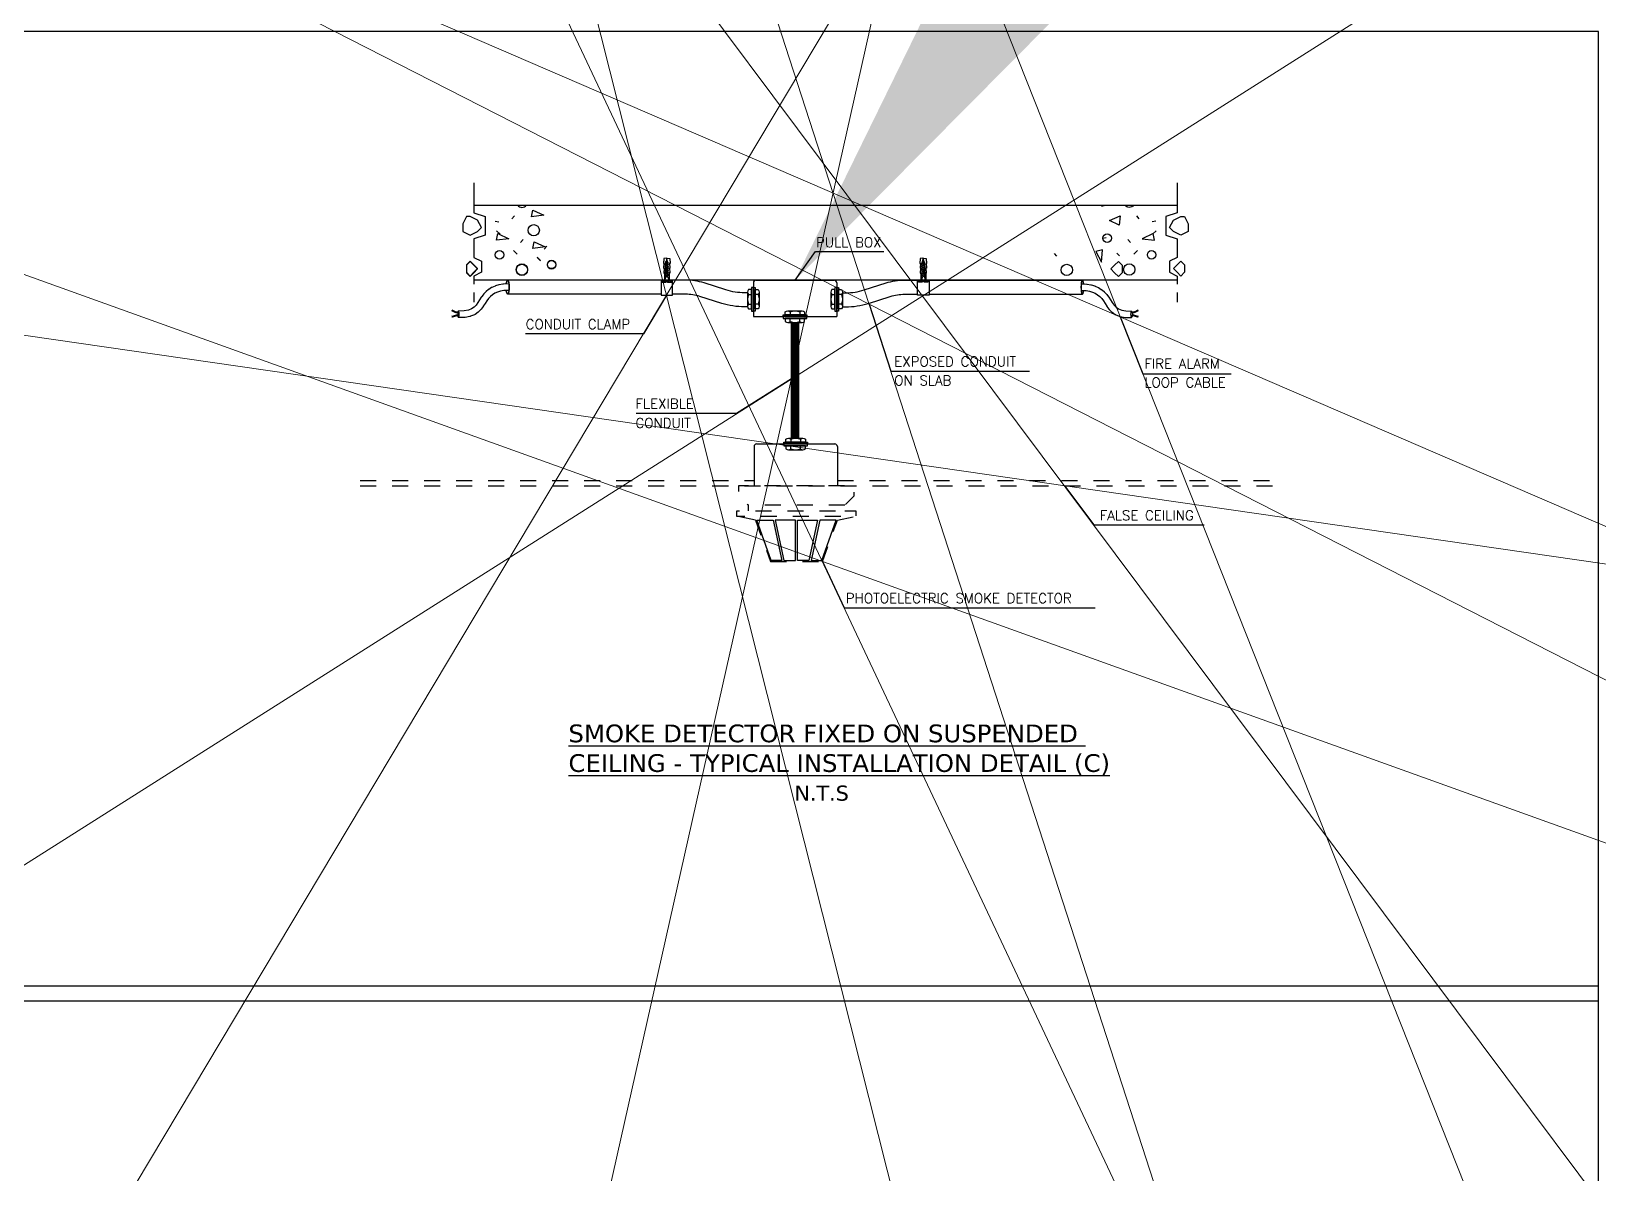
# Model space of a CAD drawing. Extents: x -15 to 256, y 0 to 403.
# Drawn here: x 245.79 to 255.58, y 384.22 to 391.35 of the extents above; entities that cross this region are included whole.
import ezdxf
from ezdxf.enums import TextEntityAlignment as Align

# ---------------------------------------------------------------- set-up
doc = ezdxf.new("R2010")
doc.units = 0
doc.header["$LTSCALE"] = 0.15
doc.linetypes.add('DASHED', pattern=[0.75, 0.5, -0.25])
doc.layers.get('0').update_dxf_attribs({"color": 252})
for name, color, linetype in [('00-E-FAS-TEXT LINE', 10, 'Continuous'), ('A-IW-SHE101$0$A-ANNO-TEXT', 2, 'Continuous'), ('DETAILS', 2, 'Continuous'), ('E-ANNO-LARO', 1, 'Continuous'), ('E-ANNO-T080', 61, 'Continuous'), ('E-ANNO-T140', 133, 'Continuous'), ('e-anno-t175', 214, 'Continuous'), ('E-ANNO-VIEW', 240, 'Continuous'), ('E-DETL-LID1', 1, 'DASHED'), ('E-DETL-LID2', 2, 'DASHED'), ('E-DETL-LID3', 3, 'DASHED'), ('E-DETL-LID4', 131, 'DASHED'), ('E-DETL-LID6', 214, 'DASHED'), ('E-DETL-LIN0', 10, 'Continuous'), ('E-DETL-LIN1', 1, 'Continuous'), ('E-DETL-LIN2', 2, 'Continuous'), ('E-DETL-LIN3', 3, 'Continuous'), ('E-DETL-LIN9', 9, 'Continuous'), ('E-TRUNK', 40, 'Continuous')]:
    doc.layers.add(name, color=color, linetype=linetype)
doc.layers.add('S-ANNO-DIMS', color=1, linetype='Continuous', lineweight=18)
doc.styles.add('E140', font='verdana.ttf', dxfattribs={"height": 285})
doc.styles.add('E175', font='verdana.ttf', dxfattribs={"height": 335})
doc.styles.add('E80', font='simplex.shx', dxfattribs={"height": 200})
doc.styles.add('LE80', font='SIMPLEX.shx', dxfattribs={"height": 200})
doc.dimstyles.new('DIM25', dxfattribs={"dimscale": 100, "dimtxt": 2, "dimasz": 0.01, "dimexe": 1, "dimexo": 2, "dimgap": 1, "dimtad": 1, "dimdec": 0, "dimlfac": 0.25, "dimzin": 0, "dimdsep": 46, "dimtxsty": 'LE80', "dimblk1": 'TICK', "dimblk2": 'TICK', "dimsah": 1, "dimcen": 0, "dimdle": 3, "dimclrd": 1, "dimclre": 1, "dimclrt": 51, "dimadec": 0, "dimazin": 0, "dimtfac": 1, "dimtdec": 0, "dimtmove": 0, "dimatfit": 1, "dimldrblk": 'TICK', "dimfxl": 1, "dimtolj": 1, "dimtzin": 0, "dimarcsym": 0})
doc.dimstyles.get("Standard").update_dxf_attribs({"dimtxt": 0.18, "dimasz": 0.18, "dimexe": 0.18, "dimexo": 0.0625, "dimgap": 0.09, "dimtad": 0, "dimtih": 1, "dimtoh": 1, "dimdec": 4, "dimzin": 0, "dimdsep": 46, "dimtxsty": 'Standard', "dimcen": 0.09, "dimadec": 0, "dimazin": 0, "dimtfac": 1, "dimtdec": 4, "dimtofl": 0, "dimtmove": 0, "dimatfit": 3, "dimfxl": 1, "dimtolj": 1, "dimtzin": 0, "dimarcsym": 0})

# ---------------------------------------------------------------- blocks, each defined once
blk = doc.blocks.new('A$C71867FA0')
at = {"layer": 'E-DETL-LID3', "flags": 128}
blk.add_lwpolyline([(58.03571426906274, -30.17857141924378), (71.42857144516984, -30.17857141924378), (71.42857144516984, -36.87499995741382), (-71.4285714119178, -36.87499995741382), (-71.4285714119178, -30.17857141924378), (-58.03571430232114, -30.17857141924378), (58.03571426906274, -30.17857141924378), (58.03571426906274, -23.48214284781716), (69.41964286044185, -12.09821425643895), (69.41964286044185, 0), (-69.41964286044094, 0), (-69.41964286044094, -12.09821425643895), (-58.03571430232114, -23.48214284781716), (-58.03571430232114, -30.17857141924378)], dxfattribs=at)
at = {"layer": 'E-DETL-LID3'}
for points in [[(-49.10714287375595, -41.33928570495391), (-71.4285714119178, -36.87499995741382)], [(58.03571426906274, -23.48214284781716), (-58.03571430232114, -23.48214284781716)], [(49.10714284049027, -41.33928570495391), (71.42857144516984, -36.87499995741382)], [(-49.10714287375595, -41.33928570495391), (-31.24962470768514, -91.02254648656526), (31.25037529228575, -91.02254648656526), (49.10714284049027, -41.33928570495391)]]:
    blk.add_lwpolyline(points, dxfattribs=at)
blk = doc.blocks.new('A$C6C316B31')
at = {"layer": 'E-DETL-LIN2'}
for p, q in [((-8.177482561934994, 8.333153109953855), (-3.165643108441145, 8.333303622384847)), ((-8.17711524142851, -8.333513552701334), (-3.165275787926475, -8.333363040269433))]:
    blk.add_line(p, q, dxfattribs=at)
for points in [[(-10.08787110858975, 12.49977767414384), (-10.08732012782184, -12.50022231983803)], [(-8.176931581167992, -16.66684688403529), (-3.165092127666867, -16.66669637160521), (-3.165826768694387, 16.66663695371244), (-8.177666222196422, 16.66648644128236)]]:
    blk.add_lwpolyline(points, dxfattribs=at)
at = {"layer": 'E-DETL-LIN2', "linetype": 'Continuous'}
blk.add_lwpolyline([(-0.0004513715466600843, 20.14919906862633), (-3.165903520144639, 20.14912930449646), (-3.165000777049499, -20.14926883275621), (0.000451371547569579, -20.14919906862542)], close=True, dxfattribs=at)
at = {"layer": 'E-DETL-LIN2'}
for centre, radius, start, end in [((-4.588635187225009, 12.49989887307311), 5.499235922677675, 130.7410769778964, 229.2614485324433), ((9.043902992468247, 0.0001993206687984639), 19.13149861524057, 154.1789398344054, 205.823585675703), ((-4.588084206458916, -12.50010112090968), 5.499235922677675, 130.7410769778964, 229.2614485324433)]:
    blk.add_arc(centre, radius, start, end, dxfattribs=at)
blk = doc.blocks.new('SCRO')
at = {"layer": 'E-DETL-LID4'}
for p, q in [((2.004664853087434, 0.821087427342718), (3.623975155783683, -1.637345612332865)), ((3.786111679495207, 1.549345350585099), (3.637164285816652, 0.9292986149011995)), ((3.786111679495207, 1.549345350585099), (5.829474222864064, -1.945690986955015)), ((5.753306267957214, 1.249999999992724), (5.829474222864064, 1.945690986947739)), ((5.829474222864064, 1.945690986947739), (8.03497328994763, -1.945690986954105)), ((8.03497328994763, 1.945690986947739), (7.958805335041234, 1.250000000000909)), ((8.03497328994763, 1.945690986947739), (10.24047235703574, -1.945690986947739)), ((10.24047235703574, 1.945690986947739), (10.1643044021248, 1.25)), ((10.24047235703574, 1.945690986947739), (12.44597142411931, -1.945690986955015)), ((12.44597142411931, 1.945690986955015), (12.36980346920154, 1.25)), ((12.44597142411931, 1.945690986955015), (14.65147049120014, -1.945690986954105)), ((14.65147049120424, 1.945690986947739), (14.57530253628966, 1.249999999992724)), ((14.65147049120424, 1.945690986947739), (16.85696955828416, -1.945690986955015)), ((16.85696955834965, 1.945674784445146), (16.78080160343143, 1.249983797497407)), ((16.85696955834965, 1.945674784445146), (19.06246862543003, -1.945707189451241))]:
    blk.add_line(p, q, dxfattribs=at)
at = {"layer": 'E-DETL-LID4', "linetype": 'Continuous'}
for p, q in [((23.61790627242453, 0.5131854717556052), (23.61790627242499, 1.61785813386814)), ((23.61790627242544, -0.5131854717556052), (23.61790627242135, -1.617858133875416))]:
    blk.add_line(p, q, dxfattribs=at)
for points in [[(17.17664616881984, 1.249979449850798), (4.892351375939143, 1.25), (-9.094947017729282e-13, 0), (2.792308577107178, -0.7134372519867611)], [(19.57581255350578, 1.249975436330715), (17.44902306818676, 1.249978994194862)], [(24.67175159393719, -5.000000000007276), (24.99999999999545, -5.000000000007276), (24.99999999999545, -0.8231618529889602), (23.61790627242544, -0.5131854717556052), (23.61790627242453, 0.5131854717556052), (24.99999999999955, 0.8231618529825937), (24.99999999999545, 5), (24.67175159393764, 5.000000000000909)], [(4.066206698221777, -1.038919321654248), (4.892351375939597, -1.25), (5.092416313894319, -1.250000000000909)], [(6.343583484128885, -1.25), (7.297915380982431, -1.249999999999091)], [(8.54908255121245, -1.25), (9.503414448065996, -1.25)], [(10.75458161829692, -1.250000000007276), (11.70891351515093, -1.250000000007276)], [(12.96008068538504, -1.250000000007276), (13.91441258223449, -1.250000000006366)], [(15.1655797524686, -1.25), (16.11991164931487, -1.250000000007276)], [(17.37107881954898, -1.25), (18.32540327130801, -1.250000000007276)]]:
    blk.add_lwpolyline(points, dxfattribs=at)
at = {"layer": 'E-DETL-LID4'}
for points in [[(2.792308577107178, -0.7134372519867611), (3.623975155783683, -1.637345612332865), (4.066206698221777, -1.038919321654248), (2.004664853087434, 0.821087427342718)], [(5.092416313894319, -1.250000000000909), (5.829474222864064, -1.945690986955015), (6.343583484128885, -1.25), (3.786111679495207, 1.549345350585099)], [(7.297915380982431, -1.249999999999091), (8.03497328994763, -1.945690986954105), (8.54908255121245, -1.25), (5.829474222864064, 1.945690986947739)], [(9.503414448065996, -1.25), (10.24047235703574, -1.945690986947739), (10.75458161829692, -1.250000000007276), (8.03497328994763, 1.945690986947739)], [(11.70891351515093, -1.250000000007276), (12.44597142411931, -1.945690986955015), (12.96008068538504, -1.250000000007276), (10.24047235703574, 1.945690986947739)], [(13.91441258223449, -1.250000000006366), (14.65147049120014, -1.945690986954105), (15.1655797524686, -1.25), (12.44597142411931, 1.945690986955015)], [(16.11991164931487, -1.250000000007276), (16.85696955828416, -1.945690986955015), (17.37107881954898, -1.25), (14.65147049120424, 1.945690986947739)], [(18.32541071646074, -1.250016202502593), (19.06246862543003, -1.945707189451241), (19.57657788669485, -1.250016202502593), (16.85696955834965, 1.945674784445146)]]:
    blk.add_lwpolyline(points, close=True, dxfattribs=at)
at = {"layer": 'E-DETL-LID4', "linetype": 'Continuous'}
for points in [[(19.57581255351761, 1.249975436330715, 0.2592668144655841), (24.6718250579388, 4.999984515502547, 3.306262617242921)], [(19.57657788669485, -1.250016202502593, -0.2592344396536596), (24.67175159393719, -5.000000000007276, -3.306262617242921)]]:
    blk.add_lwpolyline(points, format="xyb", dxfattribs=at)
for centre, start, end in [((25.64766208019046, 0.3777601261544987), 105.8003879676135, 148.5767715327205), ((25.64766208019091, -0.3777601261544987), 211.4232284672796, 254.1996120328304)]:
    blk.add_arc(centre, 2.378602889906357, start, end, dxfattribs=at)
blk = doc.blocks.new('TICK')
at = {"layer": 'S-ANNO-DIMS', "color": 51}
blk.add_line((-70.71067811865942, -70.71067811865942), (70.71067811865214, 70.71067811865214), dxfattribs=at)
at = {"layer": 'S-ANNO-DIMS'}
blk.add_line((-107.1268145781942, 0), (107.1271981630707, 0), dxfattribs=at)

msp = doc.modelspace()

# ---------------------------------------------------------------- linework, layer by layer
msp.add_lwpolyline([(255.5823836677621, 391.3544479757414), (221.2162780909766, 391.3544479757415), (221.2162780909766, 364.8477069386666), (255.5823836677621, 364.8477069386666)], close=True)
at = {"layer": 'A-IW-SHE101$0$A-ANNO-TEXT', "color": 1, "extrusion": (0, 0, -1)}
msp.add_ellipse((248.4589378702165, 389.5870593386964, 3.908411096132508e-09), major_axis=(-8.671571571855802e-15, 0.02018086261495974), ratio=0.2121670040200524, dxfattribs=at)
at = {"layer": 'A-IW-SHE101$0$A-ANNO-TEXT', "color": 1}
msp.add_ellipse((252.6647802788452, 389.5870593386964, 3.908411096132508e-09), major_axis=(8.671571571855802e-15, 0.02018086261495974), ratio=0.2121670040200524, dxfattribs=at)
at = {"layer": 'DETAILS', "color": 8}
for centre in [(248.8556110875859, 389.8663849151582), (248.8556110875859, 389.8638233626959)]:
    msp.add_circle(centre, 0.03541533953544387, dxfattribs=at)
at = {"layer": 'E-ANNO-VIEW'}
for points in [[(244.8429756750166, 385.3912585439301), (255.5823836677621, 385.3912585439301)], [(244.8429756750166, 385.2964887023886), (255.5823836677621, 385.2964887023886)]]:
    msp.add_lwpolyline(points, dxfattribs=at)
at = {"layer": 'E-DETL-LID1', "color": 1, "const_width": 0.01191811721793405}
for points in [[(248.458830544215, 389.5837732669433), (248.4302086360455, 389.5744022267193), (248.4164658053641, 389.5713747388871)], [(252.6648876048466, 389.5837732669433), (252.6935095130161, 389.5744022267193), (252.7072523436976, 389.5713747388871)]]:
    msp.add_lwpolyline(points, dxfattribs=at)
at = {"layer": 'E-DETL-LID2'}
for p, q in [((247.8450438859427, 388.5485507094248), (250.3054230782622, 388.5485507094247)), ((250.8262524113889, 388.5485507094248), (253.5948518803321, 388.5485507094248)), ((247.8450438859427, 388.5159096929994), (253.5948518803321, 388.5159096929994))]:
    msp.add_line(p, q, dxfattribs=at)
at = {"layer": 'E-DETL-LID4', "color": 5, "const_width": 0.01191811721793405}
for points in [[(248.4590709666627, 389.5969888621243), (248.4525951828733, 389.5978863267244), (248.447446574144, 389.5987171084228), (248.4431258665447, 389.5996623184315), (248.4391337861447, 389.6009030679626), (248.4349710590133, 389.6026204682279), (248.4301384112204, 389.6049956304396), (248.4241365688356, 389.6082096658099), (248.416466257928, 389.6124436855503)], [(252.6646471823989, 389.5969888621243), (252.6711229661883, 389.5978863267244), (252.6762715749175, 389.5987171084228), (252.6805922825169, 389.5996623184315), (252.6845843629171, 389.6009030679626), (252.6887470900483, 389.6026204682279), (252.6935797378411, 389.6049956304396), (252.6995815802261, 389.6082096658099), (252.7072518911336, 389.6124436855503)]]:
    msp.add_lwpolyline(points, dxfattribs=at)
at = {"layer": 'E-DETL-LID6', "elevation": -1.849763946857006e-08}
for points in [[(249.7607225626052, 389.9324724346588), (249.7577450719535, 389.9379210625527), (249.7418421847203, 389.9362494903129), (249.7396874894075, 389.9047812375306), (249.7430659413703, 389.9061139862513), (249.7409112460573, 389.874645733469), (249.7442896980201, 389.8759784821897), (249.7421350027072, 389.8445102294074), (249.7454586574913, 389.8458213614616), (249.7454581525278, 389.7999972901874)], [(249.7607204824789, 389.9324724346665), (249.7636980131584, 389.9379210406863), (249.779600888111, 389.9362493516174), (249.7817553522451, 389.9047810830066), (249.7783769100734, 389.9061138565468), (249.7805313742075, 389.8746455879362), (249.777152932036, 389.8759783614763), (249.7793073961699, 389.8445100928656), (249.7759837510179, 389.8458212493366), (249.7759839193393, 389.7999971780599)], [(251.3629976665827, 389.9324724346665), (251.3600201359033, 389.9379210406863), (251.3441172609507, 389.9362493516174), (251.3419627968167, 389.9047810830066), (251.3453412389883, 389.9061138565468), (251.3431867748543, 389.8746455879362), (251.3465652170258, 389.8759783614763), (251.3444107528918, 389.8445100928656), (251.3477343980437, 389.8458212493366), (251.3477342297226, 389.7999971780599)], [(251.3629955864565, 389.9324724346588), (251.3659730771082, 389.9379210625527), (251.3818759643413, 389.9362494903129), (251.3840306596541, 389.9047812375306), (251.3806522076916, 389.9061139862513), (251.3828069030044, 389.874645733469), (251.3794284510418, 389.8759784821897), (251.3815831463545, 389.8445102294074), (251.3782594915704, 389.8458213614616), (251.3782599965338, 389.7999972901874)]]:
    msp.add_lwpolyline(points, dxfattribs=at)
at = {"layer": 'E-DETL-LID6'}
for points in [[(249.7458928806047, 389.7999979825886), (249.7249187283148, 389.7999982806384), (249.7249187933159, 389.7941860812458), (249.7404091168825, 389.7941858436259)], [(249.7249197864363, 389.7941848906588), (249.7249197864363, 389.7053843384092), (249.796947303432, 389.7053844722544), (249.796947303432, 389.7941850245039)], [(249.7810309786607, 389.7941853959885), (249.796947303432, 389.7941850245039), (249.7969472384309, 389.7999972238964), (249.7755473430348, 389.7999976558078)], [(251.342687170401, 389.7941853959885), (251.3267708456296, 389.7941850245039), (251.3267709106308, 389.7999972238964), (251.3481708060268, 389.7999976558078)], [(251.3987983626253, 389.7941848906588), (251.3987983626253, 389.7053843384092), (251.3267708456296, 389.7053844722544), (251.3267708456296, 389.7941850245039)], [(251.3778252684571, 389.7999979825886), (251.3987994207467, 389.7999982806384), (251.3987993557457, 389.7941860812458), (251.3833090321791, 389.7941858436259)]]:
    msp.add_lwpolyline(points, dxfattribs=at)
at = {"layer": 'E-DETL-LIN0'}
for points in [[(250.3221472100028, 388.3006111322719), (250.4242304098782, 388.3006111322719), (250.4783608285613, 388.048736270161), (250.4126779009228, 388.048736270161)], [(250.4383042566137, 388.3006111322719), (250.4924346752967, 388.048736270161), (250.5637108588625, 388.048736270161), (250.5637108588625, 388.3006111322719)], [(250.5774705379177, 388.3006111322719), (250.7028809806644, 388.3006111322719), (250.6487505619814, 388.048736270161), (250.5774705379177, 388.048736270161)], [(250.7169548274, 388.3006111322719), (250.662824408717, 388.048736270161), (250.7285073363554, 388.048736270161), (250.8190342219339, 388.3006111322719)]]:
    msp.add_lwpolyline(points, close=True, dxfattribs=at)
at = {"layer": 'E-DETL-LIN1'}
for p, q in [((250.3014444079675, 389.7837213072362), (250.3014444079675, 389.5721343906535)), ((250.317720324628, 389.7999972238964), (250.8059978244341, 389.7999972238964)), ((250.8222737410942, 389.7837213072362), (250.8222737410942, 389.5721343906535)), ((250.3054230782622, 388.7601376260075), (250.3054230782622, 388.5159096929994)), ((250.3216989949227, 388.7764135426676), (250.8099764947286, 388.7764135426676)), ((250.8262524113889, 388.7601376260075), (250.8262524113889, 388.5159096929994))]:
    msp.add_line(p, q, dxfattribs=at)
msp.add_lwpolyline([(250.3014444079675, 389.5721343906535), (250.8222737410942, 389.5721343906535)], dxfattribs=at)
for centre, start, end in [((250.317720324628, 389.7837213072362), 90, 180), ((250.8059978244341, 389.7837213072362), 0, 90), ((250.3216989949227, 388.7601376260075), 90, 180), ((250.8099764947286, 388.7601376260075), 0, 90)]:
    msp.add_arc(centre, 0.01627591666020263, start, end, dxfattribs=at)
at = {"layer": 'E-DETL-LIN2'}
for points in [[(248.7734974508198, 389.7766509008304), (248.7393704536238, 389.7748961656044, 0.02835854469831007), (248.7370964344431, 389.7746494408831), (248.7134999884977, 389.770725729039, 0.03134392431530216), (248.7110373758942, 389.7701557610378), (248.6898296672068, 389.7638245455693, 0.03336282895758486), (248.6873089338983, 389.762884898249), (248.6683017705406, 389.754316609924, 0.03392393326415467), (248.6658900331331, 389.7530260800747), (248.6488952231766, 389.7423911496609, 0.03282315493036002), (248.6467484632547, 389.7408430160457), (248.6315778147708, 389.7283118743111, 0.03025374581229031), (248.6297940072713, 389.7266471140077), (248.6162593283312, 389.7123901917201, 0.02669698288345897), (248.6148620637046, 389.7107514745154), (248.6027751623797, 389.6949392024426, 0.01995274325621252), (248.6018492063159, 389.6936221002155), (248.5908405862741, 389.6765545089479, 0.002694950772707029), (248.5907236572233, 389.6763710607664), (248.5800489827999, 389.6594228759246), (248.5689292300526, 389.6440819638746), (248.5563690641852, 389.6309748762912), (248.5411042517524, 389.6202767551117), (248.5213067835748, 389.6121657326707), (248.4948754051793, 389.6073871708718), (248.4587066957128, 389.6071800091516)], [(248.7735891109674, 389.7363000998277), (248.7425870429383, 389.7347060415945), (248.7213697931018, 389.7311779520391), (248.702667258994, 389.7255946155745), (248.6861387770584, 389.7181436984579), (248.6714302549109, 389.7089394702301), (248.6582244320792, 389.6980312985856), (248.6462736578346, 389.6854428019956), (248.6353308771158, 389.6711272862724), (248.6248179037496, 389.6548281378107), (248.6138508211809, 389.6374156964403, -0.01628439600471119), (248.6131146005854, 389.6363270891359), (248.6007970968626, 389.6193337489436, -0.03423535560851692), (248.5990280225032, 389.6172147877053), (248.5841420494125, 389.6016806176057, -0.0488930703504688), (248.5811534874261, 389.5991170821201), (248.5624230266163, 389.5859901118167, -0.05566891523025012), (248.5584916699229, 389.5838420782417), (248.5346407030422, 389.5740703374377, -0.05254355449943235), (248.5305801346971, 389.5728857596037), (248.5003326433941, 389.5674172780024, -0.04330996355875571), (248.4968579042934, 389.5670956687766), (248.4589378702165, 389.5668784760814)], [(252.3501290380941, 389.7363000998277), (252.3811311061233, 389.7347060415945), (252.4023483559598, 389.7311779520391), (252.4210508900677, 389.7255946155745), (252.4375793720035, 389.7181436984579), (252.452287894151, 389.7089394702301), (252.4654937169824, 389.6980312985856), (252.4774444912271, 389.6854428019956), (252.4883872719459, 389.6711272862724), (252.4989002453122, 389.6548281378107), (252.5098673278808, 389.6374156964403, 0.01628439600471119), (252.5106035484764, 389.6363270891359), (252.5229210521992, 389.6193337489436, 0.03423535560851692), (252.5246901265585, 389.6172147877053), (252.5395760996491, 389.6016806176057, 0.0488930703504688), (252.5425646616355, 389.5991170821201), (252.5612951224456, 389.5859901118167, 0.05566891523025012), (252.5652264791389, 389.5838420782417), (252.5890774460196, 389.5740703374377, 0.05254355449943235), (252.5931380143645, 389.5728857596037), (252.6233855056676, 389.5674172780024, 0.04330996355875571), (252.6268602447684, 389.5670956687766), (252.6647802788452, 389.5668784760814)], [(252.3502206982419, 389.7766509008304), (252.384347695438, 389.7748961656044, -0.02835854469831007), (252.3866217146185, 389.7746494408831), (252.4102181605641, 389.770725729039, -0.03134392431530216), (252.4126807731676, 389.7701557610378), (252.4338884818548, 389.7638245455693, -0.03336282895758486), (252.4364092151635, 389.762884898249), (252.4554163785211, 389.754316609924, -0.03392393326415467), (252.4578281159285, 389.7530260800747), (252.474822925885, 389.7423911496609, -0.03282315493036002), (252.476969685807, 389.7408430160457), (252.4921403342911, 389.7283118743111, -0.03025374581229031), (252.4939241417903, 389.7266471140077), (252.5074588207304, 389.7123901917201, -0.02669698288345897), (252.5088560853572, 389.7107514745154), (252.5209429866818, 389.6949392024426, -0.01995274325621252), (252.5218689427458, 389.6936221002155), (252.5328775627877, 389.6765545089479, -0.002694950772707029), (252.5329944918384, 389.6763710607664), (252.5436691662618, 389.6594228759246), (252.554788919009, 389.6440819638746), (252.5673490848764, 389.6309748762912), (252.5826138973091, 389.6202767551117), (252.6024113654869, 389.6121657326707), (252.6288427438824, 389.6073871708718), (252.6650114533489, 389.6071800091516)]]:
    msp.add_lwpolyline(points, format="xyb", dxfattribs=at)
at = {"layer": 'E-DETL-LIN3', "elevation": 3.908411096132508e-09}
for points in [[(250.264798684105, 389.7210138132297), (250.2456287183978, 389.7210135665941, -0.07675155708583353), (250.1303401433907, 389.7388140714389), (249.9931749749253, 389.7822069001594, 0.07675140495097313), (249.8778866311479, 389.8000074050071), (248.7662738775265, 389.799996108574)], [(250.8589194649565, 389.7210138132297), (250.8780894306639, 389.7210135665941, 0.07675155708583353), (250.993378005671, 389.7388140714389), (251.1305431741365, 389.7822069001594, -0.07675140495097313), (251.2458315179138, 389.8000074050071), (252.3574442715354, 389.799996108574)], [(250.2647998145578, 389.6331483701418), (250.2456298488505, 389.6331481235064, -0.07675155708583122), (250.1038380581285, 389.655040713102), (249.9666728896632, 389.6984335418225, 0.07675140495097554), (249.8778877084439, 389.7121419619186), (249.796947303432, 389.7121409695287)], [(250.858918334504, 389.6331483701418), (250.8780883002114, 389.6331481235064, 0.07675155708583122), (251.0198800909331, 389.655040713102), (251.1570452593985, 389.6984335418225, -0.07675140495097554), (251.2458304406177, 389.7121419619186), (251.3267708456296, 389.7121409695287)]]:
    msp.add_lwpolyline(points, format="xyb", dxfattribs=at)
for points in [[(249.7249197864363, 389.7121400864173), (248.7662749548225, 389.7121306654856)], [(251.3987983626253, 389.7121400864173), (252.3574431942393, 389.7121306654856)]]:
    msp.add_lwpolyline(points, dxfattribs=at)
at = {"layer": 'E-DETL-LIN3', "extrusion": (0, 0, -1)}
msp.add_ellipse((248.7662074562176, 389.7560598830341, 3.908411096132508e-09), major_axis=(3.531622523910661e-15, 0.04393734086222473), ratio=0.2121670040208752, start_param=-1.093549102917913, end_param=4.235199557743605, dxfattribs=at)
at = {"layer": 'E-DETL-LIN3'}
msp.add_ellipse((252.357510692844, 389.7560598830341, 3.908411096132508e-09), major_axis=(-3.531622523910661e-15, 0.04393734086222473), ratio=0.2121670040208752, start_param=-1.093549102917913, end_param=4.235199557743605, dxfattribs=at)
for points in [[(248.7588603888589, 389.7761394692217, 3.908411096132508e-09), (248.7590577583277, 389.7779383954001, 3.908411096132508e-09), (248.7592816077835, 389.7796713191392, 3.908411096132508e-09), (248.7599883601782, 389.7843729253807, 3.908411096132508e-09), (248.76053029515, 389.7871388364622, 3.908411096132508e-09), (248.7617381044808, 389.7919038547207, 3.908411096132508e-09), (248.7624055370011, 389.7939034933275, 3.908411096132508e-09), (248.7634548471167, 389.7962285247993, 3.908411096132508e-09), (248.763818804199, 389.7968960809897, 3.908411096132508e-09), (248.7645327371594, 389.7979605006053, 3.908411096132508e-09), (248.764883276286, 389.7983555199534, 3.908411096132508e-09), (248.7653919753932, 389.7987751842479, 3.908411096132508e-09), (248.7655712081695, 389.7988839343836, 3.908411096132508e-09), (248.7658904109663, 389.7990213515159, 3.908411096132508e-09), (248.7660294285393, 389.7990517076506, 3.908411096132508e-09), (248.7662983261117, 389.7990629794199, 3.908411096132508e-09), (248.7664311999425, 389.7990444701177, 3.908411096132508e-09), (248.7667348739912, 389.7989393699984, 3.908411096132508e-09), (248.7669054605871, 389.7988506155012, 3.908411096132508e-09), (248.7672808279757, 389.7985732822457, 3.908411096132508e-09), (248.7674844581332, 389.7983848688933, 3.908411096132508e-09), (248.7679074766382, 389.7979018479753, 3.908411096132508e-09), (248.7681267328279, 389.7976076254958, 3.908411096132508e-09), (248.7688253757048, 389.7965168562257, 3.908411096132508e-09), (248.7693108908036, 389.7955332045543, 3.908411096132508e-09), (248.7702464133855, 389.7931407979842, 3.908411096132508e-09), (248.7706976970009, 389.7917320830542, 3.908411096132508e-09), (248.7715436486896, 389.7885447301964, 3.908411096132508e-09), (248.7719385746618, 389.7867659949347, 3.908411096132508e-09), (248.772846701078, 389.781877680508, 3.908411096132508e-09), (248.7733118042854, 389.7785606809674, 3.908411096132508e-09), (248.7740370526115, 389.7714525961067, 3.908411096132508e-09), (248.7742972326066, 389.7676620008321, 3.908411096132508e-09), (248.7745928330232, 389.7598877991242, 3.908411096132508e-09), (248.7746282454446, 389.7559048345792, 3.908411096132508e-09), (248.7744716208542, 389.7480401344445, 3.908411096132508e-09), (248.7742795890913, 389.7441590571987, 3.908411096132508e-09), (248.7736826685426, 389.7367855597394, 3.908411096132508e-09), (248.7732777731349, 389.7332936975552, 3.908411096132508e-09), (248.7722868390171, 389.7269604925196, 3.908411096132508e-09), (248.771700548058, 389.7241193555762, 3.908411096132508e-09), (248.770551103714, 389.7198759997647, 3.908411096132508e-09), (248.7700144861805, 389.7182919179577, 3.908411096132508e-09), (248.7690693270627, 389.7161004425325, 3.908411096132508e-09), (248.7686693217445, 389.715342819525, 3.908411096132508e-09), (248.76797041974, 389.7142838563485, 3.908411096132508e-09), (248.7676685588486, 389.7139195651703, 3.908411096132508e-09), (248.767171768289, 389.7134522379791, 3.908411096132508e-09), (248.7669690534998, 389.7133092587378, 3.908411096132508e-09), (248.7666087387165, 389.7131240368071, 3.908411096132508e-09), (248.7664529965445, 389.7130802241357, 3.908411096132508e-09), (248.7661612518986, 389.713052337812, 3.908411096132508e-09), (248.7660215052425, 389.7130665463126, 3.908411096132508e-09), (248.7656996541257, 389.7131699846043, 3.908411096132508e-09), (248.7655174097399, 389.7132623575837, 3.908411096132508e-09), (248.7651130862161, 389.713562941381, 3.908411096132508e-09), (248.7648926282605, 389.7137709285584, 3.908411096132508e-09), (248.7644350066451, 389.7143097432607, 3.908411096132508e-09), (248.7641979806017, 389.7146400571673, 3.908411096132508e-09), (248.7634698289168, 389.7158277223197, 3.908411096132508e-09), (248.7629747945681, 389.7168736531503, 3.908411096132508e-09), (248.7620247130456, 389.7194045343594, 3.908411096132508e-09), (248.7615684346279, 389.7208895194373, 3.908411096132508e-09), (248.7607172705504, 389.7242391333146, 3.908411096132508e-09), (248.7603221448427, 389.7261038550449, 3.908411096132508e-09), (248.7595389664259, 389.7305415446835, 3.908411096132508e-09), (248.7591673738454, 389.7331818822465, 3.908411096132508e-09), (248.7588601429432, 389.735982538407, 3.908411096132508e-09)], [(252.3648577602029, 389.7761394692217, 3.908411096132508e-09), (252.364660390734, 389.7779383954001, 3.908411096132508e-09), (252.3644365412783, 389.7796713191392, 3.908411096132508e-09), (252.3637297888835, 389.7843729253807, 3.908411096132508e-09), (252.3631878539117, 389.7871388364622, 3.908411096132508e-09), (252.361980044581, 389.7919038547207, 3.908411096132508e-09), (252.3613126120608, 389.7939034933275, 3.908411096132508e-09), (252.3602633019452, 389.7962285247993, 3.908411096132508e-09), (252.3598993448628, 389.7968960809897, 3.908411096132508e-09), (252.3591854119025, 389.7979605006053, 3.908411096132508e-09), (252.3588348727759, 389.7983555199534, 3.908411096132508e-09), (252.3583261736684, 389.7987751842479, 3.908411096132508e-09), (252.3581469408923, 389.7988839343836, 3.908411096132508e-09), (252.3578277380957, 389.7990213515159, 3.908411096132508e-09), (252.3576887205224, 389.7990517076506, 3.908411096132508e-09), (252.3574198229499, 389.7990629794199, 3.908411096132508e-09), (252.3572869491191, 389.7990444701177, 3.908411096132508e-09), (252.3569832750705, 389.7989393699984, 3.908411096132508e-09), (252.3568126884747, 389.7988506155012, 3.908411096132508e-09), (252.3564373210863, 389.7985732822457, 3.908411096132508e-09), (252.3562336909284, 389.7983848688933, 3.908411096132508e-09), (252.3558106724234, 389.7979018479753, 3.908411096132508e-09), (252.3555914162339, 389.7976076254958, 3.908411096132508e-09), (252.354892773357, 389.7965168562257, 3.908411096132508e-09), (252.3544072582583, 389.7955332045543, 3.908411096132508e-09), (252.3534717356763, 389.7931407979842, 3.908411096132508e-09), (252.3530204520607, 389.7917320830542, 3.908411096132508e-09), (252.3521745003722, 389.7885447301964, 3.908411096132508e-09), (252.3517795743998, 389.7867659949347, 3.908411096132508e-09), (252.3508714479838, 389.781877680508, 3.908411096132508e-09), (252.3504063447767, 389.7785606809674, 3.908411096132508e-09), (252.3496810964504, 389.7714525961067, 3.908411096132508e-09), (252.3494209164554, 389.7676620008321, 3.908411096132508e-09), (252.3491253160385, 389.7598877991242, 3.908411096132508e-09), (252.3490899036173, 389.7559048345792, 3.908411096132508e-09), (252.3492465282077, 389.7480401344445, 3.908411096132508e-09), (252.3494385599703, 389.7441590571987, 3.908411096132508e-09), (252.3500354805192, 389.7367855597394, 3.908411096132508e-09), (252.3504403759267, 389.7332936975552, 3.908411096132508e-09), (252.3514313100447, 389.7269604925196, 3.908411096132508e-09), (252.3520176010039, 389.7241193555762, 3.908411096132508e-09), (252.3531670453478, 389.7198759997647, 3.908411096132508e-09), (252.3537036628811, 389.7182919179577, 3.908411096132508e-09), (252.354648821999, 389.7161004425325, 3.908411096132508e-09), (252.3550488273174, 389.715342819525, 3.908411096132508e-09), (252.3557477293218, 389.7142838563485, 3.908411096132508e-09), (252.3560495902131, 389.7139195651703, 3.908411096132508e-09), (252.3565463807726, 389.7134522379791, 3.908411096132508e-09), (252.3567490955619, 389.7133092587378, 3.908411096132508e-09), (252.3571094103451, 389.7131240368071, 3.908411096132508e-09), (252.3572651525171, 389.7130802241357, 3.908411096132508e-09), (252.3575568971631, 389.713052337812, 3.908411096132508e-09), (252.3576966438194, 389.7130665463126, 3.908411096132508e-09), (252.3580184949361, 389.7131699846043, 3.908411096132508e-09), (252.3582007393217, 389.7132623575837, 3.908411096132508e-09), (252.3586050628456, 389.713562941381, 3.908411096132508e-09), (252.3588255208012, 389.7137709285584, 3.908411096132508e-09), (252.3592831424167, 389.7143097432607, 3.908411096132508e-09), (252.3595201684601, 389.7146400571673, 3.908411096132508e-09), (252.3602483201448, 389.7158277223197, 3.908411096132508e-09), (252.3607433544938, 389.7168736531503, 3.908411096132508e-09), (252.3616934360162, 389.7194045343594, 3.908411096132508e-09), (252.3621497144337, 389.7208895194373, 3.908411096132508e-09), (252.3630008785112, 389.7242391333146, 3.908411096132508e-09), (252.3633960042191, 389.7261038550449, 3.908411096132508e-09), (252.364179182636, 389.7305415446835, 3.908411096132508e-09), (252.3645507752162, 389.7331818822465, 3.908411096132508e-09), (252.3648580061187, 389.735982538407, 3.908411096132508e-09)]]:
    msp.add_open_spline(points, degree=3, knots=[5.189636204260358, 5.189636204260358, 5.189636204260358, 5.189636204260358, 5.328800515304013, 5.328800515304013, 5.586265944379916, 5.586265944379916, 5.843731373455818, 5.843731373455818, 5.976819702341897, 5.976819702341897, 6.109908031227975, 6.109908031227975, 6.192099930515968, 6.192099930515968, 6.274291829803961, 6.274291829803961, 6.356483729091955, 6.356483729091955, 6.438675628379948, 6.438675628379948, 6.520867527667941, 6.520867527667941, 6.603059426955935, 6.603059426955935, 6.780308893844676, 6.780308893844676, 6.957558360733418, 6.957558360733418, 7.13480782762216, 7.13480782762216, 7.405729088040957, 7.405729088040957, 7.676650348459754, 7.676650348459754, 7.947571608878551, 7.947571608878551, 8.218492869297348, 8.218492869297348, 8.489414129716145, 8.489414129716145, 8.760335390134943, 8.760335390134943, 8.967601503303902, 8.967601503303902, 9.113740812354756, 9.113740812354756, 9.227782504424738, 9.227782504424738, 9.31614166294134, 9.31614166294134, 9.40450082145794, 9.40450082145794, 9.492859979974542, 9.492859979974542, 9.581219138491143, 9.581219138491143, 9.669578297007744, 9.669578297007744, 9.757937455524345, 9.757937455524345, 9.939202856759966, 9.939202856759966, 10.12046825799559, 10.12046825799559, 10.30173365923121, 10.30173365923121, 10.51838486492467, 10.51838486492467, 10.51838486492467, 10.51838486492467], dxfattribs=at)
at = {"layer": 'E-DETL-LIN9', "color": 8}
for p, q in [((248.5556690114258, 390.2675849663037), (252.9486701399594, 390.2675878325439)), ((248.5556690114258, 389.8025587763586), (252.9486701399594, 389.802561642599))]:
    msp.add_line(p, q, dxfattribs=at)
at = {"layer": 'E-DETL-LIN9', "color": 8, "flags": 128}
for points in [[(248.5556690114258, 390.4070928233912), (248.5556690114258, 390.2210823472746), (248.6254229399696, 390.19783103776), (248.6254229399696, 390.0815744901871), (248.5556690114258, 390.058323181019), (248.5556690114258, 389.9420666330997), (248.6021716308015, 389.9188153235851), (248.6021716308015, 389.8490613950414), (248.5556690114258, 389.8258100855267), (248.5556690114258, 389.7741843622661)], [(252.9486701399594, 390.4070956896313), (252.9486701399594, 390.2210852135148), (252.8789162114155, 390.1978339040002), (252.8789162114155, 390.0815773564273), (252.9486701399594, 390.0583260472592), (252.9486701399594, 389.9420694993399), (252.9021675212766, 389.9188181898252), (252.9021675212766, 389.8490642612815), (252.9486701399594, 389.825812951767), (252.9486701399594, 389.7742005939593)], [(248.915540970685, 390.1964214556583), (248.9234464160031, 390.2373437605286), (248.9922702920138, 390.2057219792562), (248.915540970685, 390.1964214556583)], [(252.5003848928371, 390.2657277278244), (252.4771335829759, 390.2601474136655)], [(248.6882014757282, 390.1694644401799), (248.7114527852427, 390.1638841260211)], [(248.6966887911338, 390.1079641394694), (248.7190100477688, 390.0865729346743)], [(248.7923673424503, 390.1834152260965), (248.8081782327402, 390.2015512471992)], [(252.526891385351, 390.1731875162058), (252.5933901308954, 390.202019139879), (252.586879763857, 390.1424957871199), (252.526891385351, 390.1731875162058)], [(252.7119718092812, 390.1834180923368), (252.6961609186448, 390.2015541134394)], [(252.8161376760033, 390.1694673064201), (252.7928863661424, 390.1638869922613)], [(252.8171845721843, 390.1079670057096), (252.7948633148562, 390.0865758009147)], [(248.6965719471394, 390.0494876831679), (248.7044773924576, 390.0904099880382), (248.7733012684684, 390.0587882067658), (248.6965719471394, 390.0494876831679)], [(248.847240432891, 390.0350718711579), (248.8630513235271, 390.0532078926071)], [(248.9234793606905, 389.9978950348231), (248.9313848060086, 390.0388173396935), (249.0002086820194, 390.007195558421), (248.9234793606905, 389.9978950348231)], [(248.9942621688267, 389.9944307313093), (249.0100730594629, 390.0125667527583)], [(252.5051519984571, 390.0651845961196), (252.4819006885961, 390.0596042819608)], [(252.6570987188405, 390.0350747373982), (252.6412878282044, 390.0532107588472)], [(252.8077672042456, 390.0494905494081), (252.799861759274, 390.0904128542785), (252.7310378829166, 390.058791073006), (252.8077672042456, 390.0494905494081)], [(248.8030629450211, 389.9843840165964), (248.8253842020028, 389.9629928118013)], [(248.9500846809569, 389.9437428767476), (248.9724059379384, 389.9223516719527)], [(248.9500846809569, 389.9411813242855), (248.9724059379384, 389.9197901194905)], [(252.1981196289204, 389.9488056045819), (252.1823087386304, 389.9669416260309)], [(252.4822488713879, 389.9885721183689), (252.4417915926109, 389.9792715947711), (252.4762035307894, 389.9118427970403), (252.4822488713879, 389.9885721183689)], [(252.5882748424834, 389.9513700232843), (252.5724639521937, 389.9695060447334)], [(252.7012762070568, 389.9843868828365), (252.6789549497289, 389.9629956780416)], [(248.5556690114258, 389.7224084376678), (248.5556690114258, 389.6630509189248)], [(252.9486701399594, 389.7224246693376), (252.9486701399594, 389.663053785165)]]:
    msp.add_lwpolyline(points, dxfattribs=at)
for points in [[(248.5091663927431, 390.19783103776), (248.4859150828821, 390.1513284190773), (248.4859150828821, 390.1048257997016), (248.5324177019112, 390.0815744901871), (248.5789203212869, 390.1048257997016), (248.6021716308015, 390.1280771092162), (248.5789203212869, 390.1745797282454), (248.5324177019112, 390.19783103776)], [(252.995172759335, 390.1978339040002), (253.0184240688495, 390.1513312853176), (253.0184240688495, 390.104828665942), (252.9719214494738, 390.0815773564273), (252.9254188307911, 390.104828665942), (252.9021675212766, 390.1280799754564), (252.9254188307911, 390.1745825944856), (252.9719214494738, 390.1978339040002)], [(248.5324177019112, 389.9188153235851), (248.5091663927431, 389.8955640144169), (248.5091663927431, 389.8490613950414), (248.5324177019112, 389.8258100855267), (248.5556690114258, 389.8490613950414), (248.5789203212869, 389.872312704556), (248.5556690114258, 389.8955640144169)], [(248.5324177019112, 389.9162537711229), (248.5091663927431, 389.8930024619548), (248.5091663927431, 389.8464998425791), (248.5324177019112, 389.8232485330645), (248.5556690114258, 389.8464998425791), (248.5789203212869, 389.8697511520937), (248.5556690114258, 389.8930024619548)], [(252.5817662359107, 389.9162537711229), (252.6050175457718, 389.8930024619548), (252.6050175457718, 389.8464998425791), (252.5817662359107, 389.8232485330645), (252.5585149263962, 389.8464998425791), (252.5352636172281, 389.8697511520937), (252.5585149263962, 389.8930024619548)], [(252.9719214494738, 389.9188181898252), (252.995172759335, 389.8955668806572), (252.995172759335, 389.8490642612815), (252.9719214494738, 389.825812951767), (252.9486701399594, 389.8490642612815), (252.9254188307911, 389.8723155707962), (252.9486701399594, 389.8955668806572)]]:
    msp.add_lwpolyline(points, close=True, dxfattribs=at)
at = {"layer": 'E-DETL-LIN9', "color": 8}
for centre, radius in [((248.9291219555537, 390.1117956229778), 0.03541533953544387), ((252.5120107308778, 390.062628833646), 0.02670562453029108), ((248.7156382044049, 389.9584601010299), 0.02670562453029108), ((249.0409632098473, 389.8984361047725), 0.02670562453029108), ((249.0409632098473, 389.8958745523103), 0.02670562453029108), ((252.7896313664264, 389.9584629672701), 0.02670562453029108), ((252.2595032696825, 389.8638233626959), 0.03541533953544387), ((252.6496584832457, 389.8663877813984), 0.03541533953544387)]:
    msp.add_circle(centre, radius, dxfattribs=at)
msp.add_arc((248.8556110875859, 390.2900237748325), 0.03541533953544387, 219.0700999993356, 320.9298972242136, dxfattribs=at)
at = {"layer": 'E-DETL-LIN9', "color": 8, "extrusion": (0, 0, -1)}
msp.add_arc((-252.6496584832457, 390.2900266410727), 0.03541533953544387, 219.0700999993356, 320.9298972242136, dxfattribs=at)
at = {"layer": 'E-TRUNK'}
for p, q in [((250.5268865569877, 389.5721343906535), (250.5968315920739, 389.5721343906535)), ((250.5391403413903, 388.8130576835708), (250.5391403413903, 389.5389681902375)), ((250.5857703652998, 388.8130569984442), (250.5857703652998, 389.5397904419152))]:
    msp.add_line(p, q, dxfattribs=at)
for centre in [(250.562417545296, 389.5649206769151), (250.562417545296, 389.5589538833823), (250.562417545296, 389.5532631709377), (250.562417545296, 389.5472963774049), (250.562417545296, 389.5413295840945), (250.562417545296, 389.5356388717611), (250.562417545296, 389.5296720782282), (250.562417545296, 389.5239813657836), (250.562417545296, 389.5180145722509), (250.562417545296, 389.5123238599174), (250.562417545296, 389.5063570664958), (250.562417545296, 389.5006663539401), (250.562417545296, 389.4946995606296), (250.562417545296, 389.4890088481851), (250.562417545296, 389.4830420547634), (250.562417545296, 389.4773513423188), (250.562417545296, 389.471384548786), (250.562417545296, 389.471384548786), (250.562417545296, 389.4656938363414), (250.562417545296, 389.4597270428086), (250.562417545296, 389.4540363303641), (250.562417545296, 389.4480695370536), (250.562417545296, 389.4423788244978), (250.562417545296, 389.4364120311874), (250.562417545296, 389.4307213187428), (250.562417545296, 389.4247545252099), (250.562417545296, 389.4190638128766), (250.562417545296, 389.4130970193438), (250.562417545296, 389.4074063068992), (250.562417545296, 389.4014395135887), (250.562417545296, 389.3957488012553), (250.562417545296, 389.3897820077225), (250.562417545296, 389.3840912952779), (250.562417545296, 389.3781245017451), (250.562417545296, 389.3724337894117), (250.562417545296, 389.3664669959901), (250.562417545296, 389.3607762834343), (250.562417545296, 389.3548094901239), (250.562417545296, 389.3491187776793), (250.562417545296, 389.3431519842577), (250.562417545296, 389.3374612718131), (250.562417545296, 389.3314944782803), (250.562417545296, 389.3258037658357), (250.562417545296, 389.3198369723029), (250.562417545296, 389.3141462598583), (250.562417545296, 389.3081794665479), (250.562417545296, 389.3024887539921), (250.562417545296, 389.2965219606817), (250.562417545296, 389.2908312482371), (250.562417545296, 389.2848644547043), (250.562417545296, 389.2791737423709), (250.562417545296, 389.273206948838), (250.562417545296, 389.2675162363934), (250.562417545296, 389.261549443083), (250.562417545296, 389.2558587307496), (250.562417545296, 389.2498919372168), (250.562417545296, 389.2442012247723), (250.562417545296, 389.2382344312394), (250.562417545296, 389.232543718906), (250.562417545296, 389.2265769254844), (250.562417545296, 389.2208862129286), (250.562417545296, 389.2149194196181), (250.562417545296, 389.2092287071736), (250.562417545296, 389.2032619137519), (250.562417545296, 389.1975712013074), (250.562417545296, 389.1916044077745), (250.562417545296, 389.1916044077745), (250.562417545296, 389.18591369533), (250.562417545296, 389.1799469017972), (250.562417545296, 389.1742561893526), (250.562417545296, 389.1682893960422), (250.562417545296, 389.1625986834864), (250.562417545296, 389.1566318901759), (250.562417545296, 389.1509411777313), (250.562417545296, 389.1449743841985), (250.562417545296, 389.1392836718651), (250.562417545296, 389.1333168783324), (250.562417545296, 389.1276261658878), (250.562417545296, 389.1216593725773), (250.562417545296, 389.1159686602439), (250.562417545296, 389.1100018667111), (250.562417545296, 389.1043111542665), (250.562417545296, 389.0983443607337), (250.562417545296, 389.0926536484003), (250.562417545296, 389.0866868549787), (250.562417545296, 389.0809961424229), (250.562417545296, 389.0750293491124), (250.562417545296, 389.0693386366679), (250.562417545296, 389.0633718432462), (250.562417545296, 389.0576811308017), (250.562417545296, 389.0517143372689), (250.562417545296, 389.0460236248243), (250.562417545296, 389.0400568312915), (250.562417545296, 389.0343661188469), (250.562417545296, 389.0283993255364), (250.562417545296, 389.0227086129807), (250.562417545296, 389.0167418196702), (250.562417545296, 389.0110511072257), (250.562417545296, 389.0050843136929), (250.562417545296, 388.9993936013594), (250.562417545296, 388.9934268078267), (250.562417545296, 388.987736095382), (250.562417545296, 388.9817693020716), (250.562417545296, 388.9760785897382), (250.562417545296, 388.9701117962053), (250.562417545296, 388.9644210837608), (250.562417545296, 388.958454290228), (250.562417545296, 388.9527635778946), (250.562417545296, 388.946796784473), (250.562417545296, 388.9408299911625), (250.562417545296, 388.9351392787179), (250.562417545296, 388.9291724851851), (250.562417545296, 388.9234817728517), (250.562417545296, 388.9175149793189), (250.562417545296, 388.9118242668743), (250.562417545296, 388.9058574735639), (250.562417545296, 388.9001667612304), (250.562417545296, 388.8941999676977), (250.562417545296, 388.8885092552531), (250.562417545296, 388.8825424617202), (250.562417545296, 388.8768517493869), (250.562417545296, 388.8708849559652), (250.562417545296, 388.8651942436318), (250.562417545296, 388.859227450099), (250.562417545296, 388.8535367376545), (250.562417545296, 388.8475699441216)]:
    msp.add_arc(centre, 0.034972517598635, 228.1896861095283, 311.8103138904714, dxfattribs=at)

# ---------------------------------------------------------------- block references
at = {"layer": 'E-DETL-LID3', "xscale": 0.005208086135402006, "yscale": 0.005208086135402006, "zscale": 0.005208086135402006}
msp.add_blockref('A$C71867FA0', (250.5705906984766, 388.5159096929994), dxfattribs=at)
at = {"layer": 'E-DETL-LID6', "lineweight": 0, "extrusion": (0, 0, -1), "xscale": -0.005858960143166194, "yscale": 0.005858960143179526, "zscale": -0.005858960143166194, "rotation": 90.00021045903803}
msp.add_blockref('SCRO', (-249.7607205607432, 389.9329873284003), dxfattribs=at)
at = {"layer": 'E-DETL-LID6', "extrusion": (0, 0, -1), "xscale": 0.005858960143166194, "yscale": 0.005858960143166194, "zscale": -0.005858960143122171, "rotation": 269.9997895409619}
msp.add_blockref('SCRO', (-251.3629975883185, 389.9329873284003), dxfattribs=at)
at = {"layer": 'E-DETL-LIN2'}
for p, xscale, yscale, zscale, rotation in [((250.3014430305603, 389.6803264463661), 0.003632555270559409, 0.003632555270559409, 0.003632555270559409, 359.9995790817063), ((250.3014452344118, 389.6803264463661), -0.003632555270559409, 0.003632555270573342, 0.003632555270572972, 0.0004209182936598665), ((250.8222729146499, 389.6803264463661), 0.003632555270559409, 0.003632555270559409, 0.003632555270559409, 359.9995790817063), ((250.8222751185014, 389.6803264463661), -0.003632555270559409, 0.003632555270573342, 0.003632555270572972, 0.0004209182936598665), ((250.5613015963245, 389.5719861609996), -0.003632555270559409, 0.003632555270573342, 0.003632555270572972, 90.00042091829366), ((250.5613015963245, 389.5719839571481), 0.003632555270559409, 0.003632555270559409, 0.003632555270559409, 89.99957908170633), ((250.5658377448258, 388.7764135426676), -0.003632555270559409, 0.003632555270573342, 0.003632555270572972, 90.00042091829366), ((250.5658377448258, 388.7764113388162), 0.003632555270559409, 0.003632555270559409, 0.003632555270559409, 89.99957908170633)]:
    msp.add_blockref('A$C6C316B31', p, dxfattribs=dict(at, xscale=xscale, yscale=yscale, zscale=zscale, rotation=rotation))

# ---------------------------------------------------------------- texts
at = {"layer": 'E-ANNO-T080', "style": 'E80'}
for s, p in [('PULL BOX ', (250.6927881722634, 389.9869130033774)), ('CONDUIT CLAMP', (248.8789297707432, 389.4759234357359, 3.257009246777086e-09)), ('EXPOSED CONDUIT', (251.1818561203399, 389.2423824329093, 4.559812945487921e-09)), ('ON SLAB', (251.1818566812984, 389.1243990914755, 4.559812945487921e-09)), ('FLEXIBLE ', (249.564560096932, 388.97881369997)), ('CONDUIT', (249.564560096932, 388.8590833598384)), ('FALSE CEILING', (252.464987496339, 388.2811646340884)), ('PHOTOELECTRIC SMOKE DETECTOR ', (250.8789214134975, 387.7638382769695))]:
    msp.add_text(s, height=0.06122031325666479, dxfattribs=at).set_placement(p, align=Align.BOTTOM_LEFT)
for s, p in [('FIRE ALARM', (252.7441147590324, 389.2479997973315, 1.302803698710835e-09)), ('LOOP CABLE', (252.7441147619054, 389.1299581143027, 1.302803698710835e-09))]:
    msp.add_text(s, height=0.06122031325666479, dxfattribs=at).set_placement(p)
at = {"layer": 'E-ANNO-T140', "style": 'E140'}
msp.add_text('N.T.S', height=0.09431237447648358, dxfattribs=at).set_placement((250.5577712400054, 386.5479579603487))
at = {"layer": 'e-anno-t175', "style": 'E175'}
for s, p in [('%%USMOKE DETECTOR FIXED ON SUSPENDED ', (249.1461848916896, 386.9129044489929)), ('%%UCEILING - TYPICAL INSTALLATION DETAIL (C)', (249.1461848916896, 386.7275944622501))]:
    msp.add_text(s, height=0.110858405086393, dxfattribs=at).set_placement(p)

# ---------------------------------------------------------------- leaders
at = {"layer": '00-E-FAS-TEXT LINE'}
msp.add_leader([(250.561859074531, 389.7999972238965), (250.6898785134317, 389.9798974466243), (251.115686186365, 389.9798898956117)], dimstyle='Standard', override={"dimtxt": 100, "dimasz": 150, "dimtih": 0, "dimclrd": 256, "dimclre": 256, "dimclrt": 256, "dimfxl": 0.04, "dimtfill": 1, "dimarcsym": 1}, dxfattribs=at)
at = {"layer": 'E-ANNO-LARO'}
for points in [[(249.7578880491152, 389.7053860102588, 3.257009246777086e-09), (249.6140948841538, 389.4645823310468, 3.257009246777086e-09), (248.8769112464792, 389.4645803941639, 3.257009246777086e-09)], [(251.0249053108145, 389.6500057058935, 4.559812945487921e-09), (251.1606359976589, 389.2310954810067, 4.559812945487921e-09), (252.0263293263878, 389.2310950593623, 4.559812945487921e-09)], [(252.5930689838849, 389.5716623465165, 1.302803698710835e-09), (252.7345430394613, 389.2151658177046, 1.302803698710835e-09), (253.2872258456837, 389.2151653960602, 1.302803698710835e-09)], [(250.5391025340215, 389.1831617312733), (250.1966141197288, 388.96623566472), (249.5687240204474, 388.9662293235277)], [(252.2442465282624, 388.5159096929994), (252.4278592884565, 388.2702463182412), (253.118713802271, 388.2702444041121)], [(250.7333453447625, 388.0418564306337), (250.869422006413, 387.7530167172435), (252.4365372782376, 387.7530167172435)]]:
    msp.add_leader(points, dimstyle='DIM25', override={"dimasz": 4, "dimexe": 1.5, "dimgap": 0.9, "dimtad": 0, "dimdec": 2, "dimtxsty": 'E80', "dimclrd": 256, "dimclre": 256, "dimclrt": 256}, dxfattribs=at)

doc.saveas('drawing.dxf')
